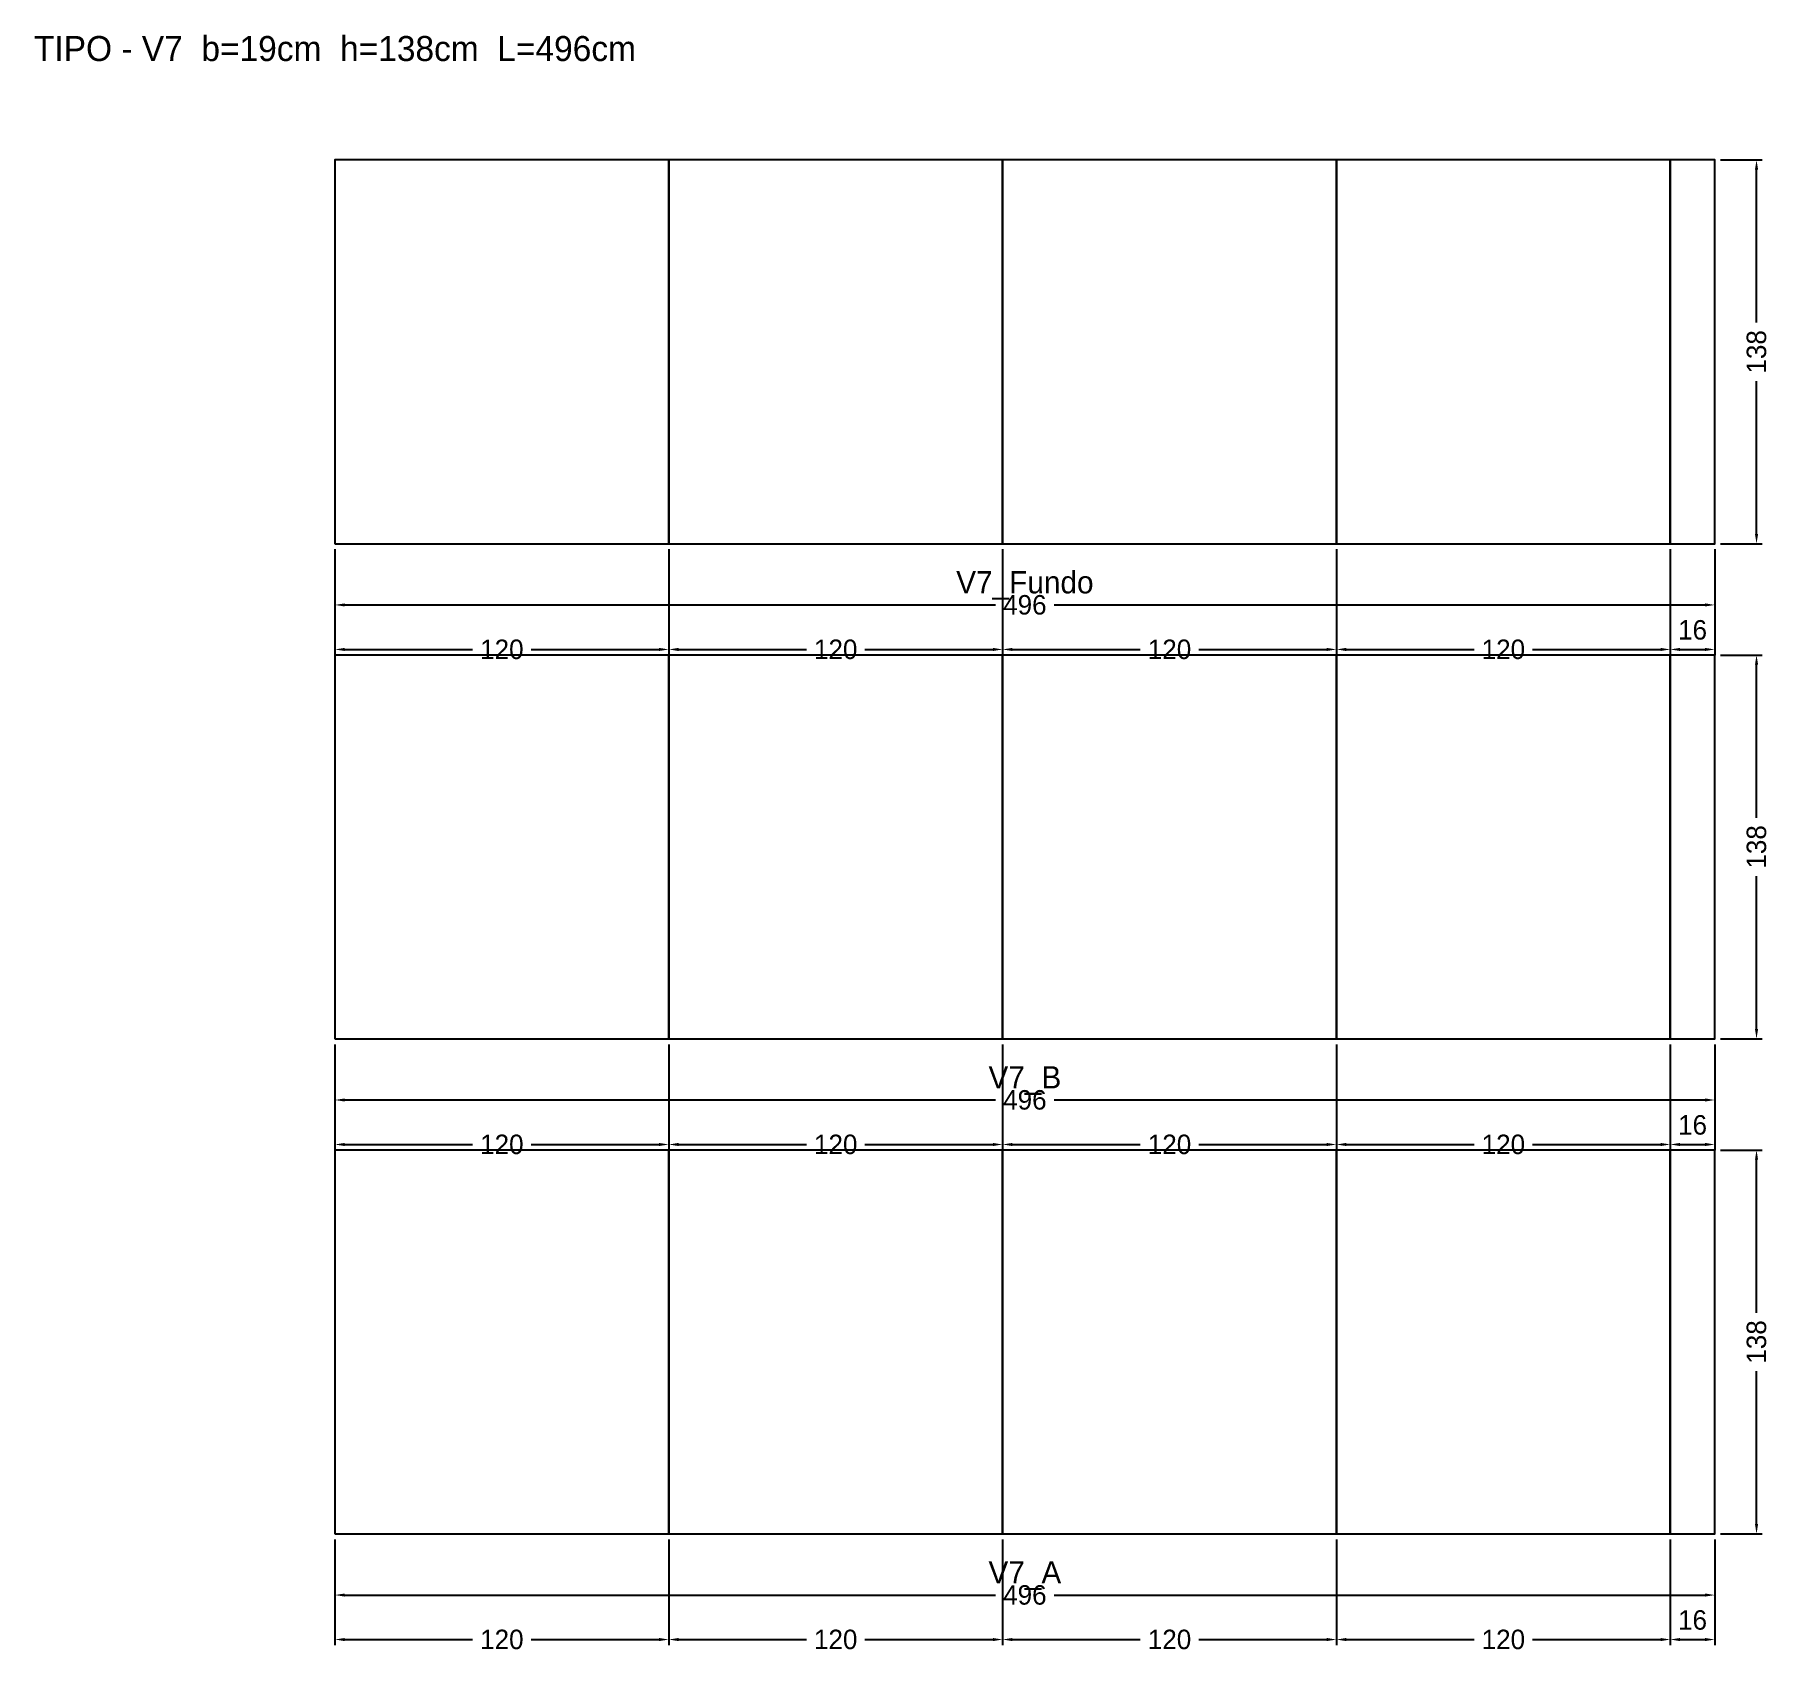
# Model space of a CAD drawing. Header units: metres. Extents: x -108 to 516, y -43 to 539.
import ezdxf

# ---------------------------------------------------------------- set-up
doc = ezdxf.new("R2010")
doc.units = ezdxf.units.M
for name, color, linetype in [('COTA', 3, 'Continuous'), ('NOMENCLATURA', 2, 'Continuous'), ('Paineis', 7, 'Continuous'), ('Texto Secao', 2, 'Continuous')]:
    doc.layers.add(name, color=color, linetype=linetype)
doc.dimstyles.new('COTA_VIG', dxfattribs={"dimtxt": 7, "dimasz": 3.5, "dimexe": 2, "dimexo": 2, "dimgap": 1.5, "dimtad": 1, "dimdec": 1, "dimcen": 2.5, "dimclrd": 3, "dimclre": 3, "dimclrt": 3, "dimazin": 3, "dimtfac": 1, "dimtmove": 0, "dimatfit": 3})

# ---------------------------------------------------------------- blocks, each defined once
blk = doc.blocks.new('_CLOSEDFILLED')
at = {"color": 0, "linetype": 'BYBLOCK'}
blk.add_solid([(-1, 0.16), (0, 0), (-1, -0.16)], dxfattribs=at)
blk = doc.blocks.new('*D1')
at = {"color": 3}
for p, q in [((0, -2), (0, -24)), ((496, -2), (496, -24)), ((3.5, -22), (237.5, -22)), ((258.5, -22), (492.5, -22))]:
    blk.add_line(p, q, dxfattribs=at)
at = {"layer": 'Defpoints'}
for p in [(0, 0), (496, 0), (0, -22)]:
    blk.add_point(p, dxfattribs=at)
at = {"layer": 'COTA', "color": 3, "xscale": 3.5, "yscale": 3.5, "rotation": 180}
blk.add_blockref('_CLOSEDFILLED', (0, -22), dxfattribs=at)
at = {"layer": 'COTA', "color": 3, "xscale": 3.5, "yscale": 3.5}
blk.add_blockref('_CLOSEDFILLED', (496, -22), dxfattribs=at)
at = {"layer": 'COTA', "color": 3, "insert": (248, -22), "char_height": 7, "attachment_point": 5}
blk.add_mtext('496', dxfattribs=at)
blk = doc.blocks.new('*D2')
at = {"color": 3}
for p, q in [((0, -2), (0, -40)), ((120, -2), (120, -40)), ((3.5, -38), (49.5, -38)), ((70.5, -38), (116.5, -38))]:
    blk.add_line(p, q, dxfattribs=at)
at = {"layer": 'Defpoints'}
for p in [(0, 0), (120, 0), (0, -38)]:
    blk.add_point(p, dxfattribs=at)
at = {"layer": 'COTA', "color": 3, "xscale": 3.5, "yscale": 3.5, "rotation": 180}
blk.add_blockref('_CLOSEDFILLED', (0, -38), dxfattribs=at)
at = {"layer": 'COTA', "color": 3, "xscale": 3.5, "yscale": 3.5}
blk.add_blockref('_CLOSEDFILLED', (120, -38), dxfattribs=at)
at = {"layer": 'COTA', "color": 3, "insert": (60, -38), "char_height": 7, "attachment_point": 5}
blk.add_mtext('120', dxfattribs=at)
blk = doc.blocks.new('*D3')
at = {"color": 3}
for p, q in [((120, -2), (120, -40)), ((240, -2), (240, -40)), ((123.5, -38), (169.5, -38)), ((190.5, -38), (236.5, -38))]:
    blk.add_line(p, q, dxfattribs=at)
at = {"layer": 'Defpoints'}
for p in [(120, 0), (240, 0), (120, -38)]:
    blk.add_point(p, dxfattribs=at)
at = {"layer": 'COTA', "color": 3, "xscale": 3.5, "yscale": 3.5, "rotation": 180}
blk.add_blockref('_CLOSEDFILLED', (120, -38), dxfattribs=at)
at = {"layer": 'COTA', "color": 3, "xscale": 3.5, "yscale": 3.5}
blk.add_blockref('_CLOSEDFILLED', (240, -38), dxfattribs=at)
at = {"layer": 'COTA', "color": 3, "insert": (180, -38), "char_height": 7, "attachment_point": 5}
blk.add_mtext('120', dxfattribs=at)
blk = doc.blocks.new('*D4')
at = {"color": 3}
for p, q in [((240, -2), (240, -40)), ((360, -2), (360, -40)), ((243.5, -38), (289.5, -38)), ((310.5, -38), (356.5, -38))]:
    blk.add_line(p, q, dxfattribs=at)
at = {"layer": 'Defpoints'}
for p in [(240, 0), (360, 0), (240, -38)]:
    blk.add_point(p, dxfattribs=at)
at = {"layer": 'COTA', "color": 3, "xscale": 3.5, "yscale": 3.5, "rotation": 180}
blk.add_blockref('_CLOSEDFILLED', (240, -38), dxfattribs=at)
at = {"layer": 'COTA', "color": 3, "xscale": 3.5, "yscale": 3.5}
blk.add_blockref('_CLOSEDFILLED', (360, -38), dxfattribs=at)
at = {"layer": 'COTA', "color": 3, "insert": (300, -38), "char_height": 7, "attachment_point": 5}
blk.add_mtext('120', dxfattribs=at)
blk = doc.blocks.new('*D5')
at = {"color": 3}
for p, q in [((360, -2), (360, -40)), ((480, -2), (480, -40)), ((363.5, -38), (409.5, -38)), ((430.5, -38), (476.5, -38))]:
    blk.add_line(p, q, dxfattribs=at)
at = {"layer": 'Defpoints'}
for p in [(360, 0), (480, 0), (360, -38)]:
    blk.add_point(p, dxfattribs=at)
at = {"layer": 'COTA', "color": 3, "xscale": 3.5, "yscale": 3.5, "rotation": 180}
blk.add_blockref('_CLOSEDFILLED', (360, -38), dxfattribs=at)
at = {"layer": 'COTA', "color": 3, "xscale": 3.5, "yscale": 3.5}
blk.add_blockref('_CLOSEDFILLED', (480, -38), dxfattribs=at)
at = {"layer": 'COTA', "color": 3, "insert": (420, -38), "char_height": 7, "attachment_point": 5}
blk.add_mtext('120', dxfattribs=at)
blk = doc.blocks.new('*D6')
at = {"color": 3}
for p, q in [((480, -2), (480, -40)), ((496, -2), (496, -40)), ((483.5, -38), (492.5, -38))]:
    blk.add_line(p, q, dxfattribs=at)
at = {"layer": 'Defpoints'}
for p in [(480, 0), (496, 0), (480, -38)]:
    blk.add_point(p, dxfattribs=at)
at = {"layer": 'COTA', "color": 3, "xscale": 3.5, "yscale": 3.5, "rotation": 180}
blk.add_blockref('_CLOSEDFILLED', (480, -38), dxfattribs=at)
at = {"layer": 'COTA', "color": 3, "xscale": 3.5, "yscale": 3.5}
blk.add_blockref('_CLOSEDFILLED', (496, -38), dxfattribs=at)
at = {"layer": 'COTA', "color": 3, "insert": (488, -31), "char_height": 7, "attachment_point": 5}
blk.add_mtext('16', dxfattribs=at)
blk = doc.blocks.new('*D7')
at = {"color": 3}
for p, q in [((498, 138), (513, 138)), ((511, 79.5), (511, 134.5)), ((511, 3.5), (511, 58.5)), ((498, 0), (513, 0))]:
    blk.add_line(p, q, dxfattribs=at)
at = {"layer": 'Defpoints'}
for p in [(496, 138), (496, 0), (511, 0)]:
    blk.add_point(p, dxfattribs=at)
at = {"layer": 'COTA', "color": 3, "xscale": 3.5, "yscale": 3.5}
for p, rotation in [((511, 138), 90), ((511, 0), 270)]:
    blk.add_blockref('_CLOSEDFILLED', p, dxfattribs=dict(at, rotation=rotation))
at = {"layer": 'COTA', "color": 3, "insert": (511, 69), "char_height": 7, "attachment_point": 5, "rotation": 90}
blk.add_mtext('138', dxfattribs=at)
blk = doc.blocks.new('*D8')
at = {"color": 3}
for p, q in [((0, 176), (0, 154)), ((496, 176), (496, 154)), ((3.5, 156), (237.5, 156)), ((258.5, 156), (492.5, 156))]:
    blk.add_line(p, q, dxfattribs=at)
at = {"layer": 'Defpoints'}
for p in [(0, 178), (496, 178), (0, 156)]:
    blk.add_point(p, dxfattribs=at)
at = {"layer": 'COTA', "color": 3, "xscale": 3.5, "yscale": 3.5, "rotation": 180}
blk.add_blockref('_CLOSEDFILLED', (0, 156), dxfattribs=at)
at = {"layer": 'COTA', "color": 3, "xscale": 3.5, "yscale": 3.5}
blk.add_blockref('_CLOSEDFILLED', (496, 156), dxfattribs=at)
at = {"layer": 'COTA', "color": 3, "insert": (248, 156), "char_height": 7, "attachment_point": 5}
blk.add_mtext('496', dxfattribs=at)
blk = doc.blocks.new('*D9')
at = {"color": 3}
for p, q in [((0, 176), (0, 138)), ((120, 176), (120, 138)), ((3.5, 140), (49.5, 140)), ((70.5, 140), (116.5, 140))]:
    blk.add_line(p, q, dxfattribs=at)
at = {"layer": 'Defpoints'}
for p in [(0, 178), (120, 178), (0, 140)]:
    blk.add_point(p, dxfattribs=at)
at = {"layer": 'COTA', "color": 3, "xscale": 3.5, "yscale": 3.5, "rotation": 180}
blk.add_blockref('_CLOSEDFILLED', (0, 140), dxfattribs=at)
at = {"layer": 'COTA', "color": 3, "xscale": 3.5, "yscale": 3.5}
blk.add_blockref('_CLOSEDFILLED', (120, 140), dxfattribs=at)
at = {"layer": 'COTA', "color": 3, "insert": (60, 140), "char_height": 7, "attachment_point": 5}
blk.add_mtext('120', dxfattribs=at)
blk = doc.blocks.new('*D10')
at = {"color": 3}
for p, q in [((120, 176), (120, 138)), ((240, 176), (240, 138)), ((123.5, 140), (169.5, 140)), ((190.5, 140), (236.5, 140))]:
    blk.add_line(p, q, dxfattribs=at)
at = {"layer": 'Defpoints'}
for p in [(120, 178), (240, 178), (120, 140)]:
    blk.add_point(p, dxfattribs=at)
at = {"layer": 'COTA', "color": 3, "xscale": 3.5, "yscale": 3.5, "rotation": 180}
blk.add_blockref('_CLOSEDFILLED', (120, 140), dxfattribs=at)
at = {"layer": 'COTA', "color": 3, "xscale": 3.5, "yscale": 3.5}
blk.add_blockref('_CLOSEDFILLED', (240, 140), dxfattribs=at)
at = {"layer": 'COTA', "color": 3, "insert": (180, 140), "char_height": 7, "attachment_point": 5}
blk.add_mtext('120', dxfattribs=at)
blk = doc.blocks.new('*D11')
at = {"color": 3}
for p, q in [((240, 176), (240, 138)), ((360, 176), (360, 138)), ((243.5, 140), (289.5, 140)), ((310.5, 140), (356.5, 140))]:
    blk.add_line(p, q, dxfattribs=at)
at = {"layer": 'Defpoints'}
for p in [(240, 178), (360, 178), (240, 140)]:
    blk.add_point(p, dxfattribs=at)
at = {"layer": 'COTA', "color": 3, "xscale": 3.5, "yscale": 3.5, "rotation": 180}
blk.add_blockref('_CLOSEDFILLED', (240, 140), dxfattribs=at)
at = {"layer": 'COTA', "color": 3, "xscale": 3.5, "yscale": 3.5}
blk.add_blockref('_CLOSEDFILLED', (360, 140), dxfattribs=at)
at = {"layer": 'COTA', "color": 3, "insert": (300, 140), "char_height": 7, "attachment_point": 5}
blk.add_mtext('120', dxfattribs=at)
blk = doc.blocks.new('*D12')
at = {"color": 3}
for p, q in [((360, 176), (360, 138)), ((480, 176), (480, 138)), ((363.5, 140), (409.5, 140)), ((430.5, 140), (476.5, 140))]:
    blk.add_line(p, q, dxfattribs=at)
at = {"layer": 'Defpoints'}
for p in [(360, 178), (480, 178), (360, 140)]:
    blk.add_point(p, dxfattribs=at)
at = {"layer": 'COTA', "color": 3, "xscale": 3.5, "yscale": 3.5, "rotation": 180}
blk.add_blockref('_CLOSEDFILLED', (360, 140), dxfattribs=at)
at = {"layer": 'COTA', "color": 3, "xscale": 3.5, "yscale": 3.5}
blk.add_blockref('_CLOSEDFILLED', (480, 140), dxfattribs=at)
at = {"layer": 'COTA', "color": 3, "insert": (420, 140), "char_height": 7, "attachment_point": 5}
blk.add_mtext('120', dxfattribs=at)
blk = doc.blocks.new('*D13')
at = {"color": 3}
for p, q in [((480, 176), (480, 138)), ((496, 176), (496, 138)), ((483.5, 140), (492.5, 140))]:
    blk.add_line(p, q, dxfattribs=at)
at = {"layer": 'Defpoints'}
for p in [(480, 178), (496, 178), (480, 140)]:
    blk.add_point(p, dxfattribs=at)
at = {"layer": 'COTA', "color": 3, "xscale": 3.5, "yscale": 3.5, "rotation": 180}
blk.add_blockref('_CLOSEDFILLED', (480, 140), dxfattribs=at)
at = {"layer": 'COTA', "color": 3, "xscale": 3.5, "yscale": 3.5}
blk.add_blockref('_CLOSEDFILLED', (496, 140), dxfattribs=at)
at = {"layer": 'COTA', "color": 3, "insert": (488, 147), "char_height": 7, "attachment_point": 5}
blk.add_mtext('16', dxfattribs=at)
blk = doc.blocks.new('*D14')
at = {"color": 3}
for p, q in [((498, 316), (513, 316)), ((511, 257.5), (511, 312.5)), ((511, 181.5), (511, 236.5)), ((498, 178), (513, 178))]:
    blk.add_line(p, q, dxfattribs=at)
at = {"layer": 'Defpoints'}
for p in [(496, 316), (496, 178), (511, 178)]:
    blk.add_point(p, dxfattribs=at)
at = {"layer": 'COTA', "color": 3, "xscale": 3.5, "yscale": 3.5}
for p, rotation in [((511, 316), 90), ((511, 178), 270)]:
    blk.add_blockref('_CLOSEDFILLED', p, dxfattribs=dict(at, rotation=rotation))
at = {"layer": 'COTA', "color": 3, "insert": (511, 247), "char_height": 7, "attachment_point": 5, "rotation": 90}
blk.add_mtext('138', dxfattribs=at)
blk = doc.blocks.new('*D15')
at = {"color": 3}
for p, q in [((0, 354), (0, 332)), ((496, 354), (496, 332)), ((3.5, 334), (237.5, 334)), ((258.5, 334), (492.5, 334))]:
    blk.add_line(p, q, dxfattribs=at)
at = {"layer": 'Defpoints'}
for p in [(0, 356), (496, 356), (0, 334)]:
    blk.add_point(p, dxfattribs=at)
at = {"layer": 'COTA', "color": 3, "xscale": 3.5, "yscale": 3.5, "rotation": 180}
blk.add_blockref('_CLOSEDFILLED', (0, 334), dxfattribs=at)
at = {"layer": 'COTA', "color": 3, "xscale": 3.5, "yscale": 3.5}
blk.add_blockref('_CLOSEDFILLED', (496, 334), dxfattribs=at)
at = {"layer": 'COTA', "color": 3, "insert": (248, 334), "char_height": 7, "attachment_point": 5}
blk.add_mtext('496', dxfattribs=at)
blk = doc.blocks.new('*D16')
at = {"color": 3}
for p, q in [((0, 354), (0, 316)), ((120, 354), (120, 316)), ((3.5, 318), (49.5, 318)), ((70.5, 318), (116.5, 318))]:
    blk.add_line(p, q, dxfattribs=at)
at = {"layer": 'Defpoints'}
for p in [(0, 356), (120, 356), (0, 318)]:
    blk.add_point(p, dxfattribs=at)
at = {"layer": 'COTA', "color": 3, "xscale": 3.5, "yscale": 3.5, "rotation": 180}
blk.add_blockref('_CLOSEDFILLED', (0, 318), dxfattribs=at)
at = {"layer": 'COTA', "color": 3, "xscale": 3.5, "yscale": 3.5}
blk.add_blockref('_CLOSEDFILLED', (120, 318), dxfattribs=at)
at = {"layer": 'COTA', "color": 3, "insert": (60, 318), "char_height": 7, "attachment_point": 5}
blk.add_mtext('120', dxfattribs=at)
blk = doc.blocks.new('*D17')
at = {"color": 3}
for p, q in [((120, 354), (120, 316)), ((240, 354), (240, 316)), ((123.5, 318), (169.5, 318)), ((190.5, 318), (236.5, 318))]:
    blk.add_line(p, q, dxfattribs=at)
at = {"layer": 'Defpoints'}
for p in [(120, 356), (240, 356), (120, 318)]:
    blk.add_point(p, dxfattribs=at)
at = {"layer": 'COTA', "color": 3, "xscale": 3.5, "yscale": 3.5, "rotation": 180}
blk.add_blockref('_CLOSEDFILLED', (120, 318), dxfattribs=at)
at = {"layer": 'COTA', "color": 3, "xscale": 3.5, "yscale": 3.5}
blk.add_blockref('_CLOSEDFILLED', (240, 318), dxfattribs=at)
at = {"layer": 'COTA', "color": 3, "insert": (180, 318), "char_height": 7, "attachment_point": 5}
blk.add_mtext('120', dxfattribs=at)
blk = doc.blocks.new('*D18')
at = {"color": 3}
for p, q in [((240, 354), (240, 316)), ((360, 354), (360, 316)), ((243.5, 318), (289.5, 318)), ((310.5, 318), (356.5, 318))]:
    blk.add_line(p, q, dxfattribs=at)
at = {"layer": 'Defpoints'}
for p in [(240, 356), (360, 356), (240, 318)]:
    blk.add_point(p, dxfattribs=at)
at = {"layer": 'COTA', "color": 3, "xscale": 3.5, "yscale": 3.5, "rotation": 180}
blk.add_blockref('_CLOSEDFILLED', (240, 318), dxfattribs=at)
at = {"layer": 'COTA', "color": 3, "xscale": 3.5, "yscale": 3.5}
blk.add_blockref('_CLOSEDFILLED', (360, 318), dxfattribs=at)
at = {"layer": 'COTA', "color": 3, "insert": (300, 318), "char_height": 7, "attachment_point": 5}
blk.add_mtext('120', dxfattribs=at)
blk = doc.blocks.new('*D19')
at = {"color": 3}
for p, q in [((360, 354), (360, 316)), ((480, 354), (480, 316)), ((363.5, 318), (409.5, 318)), ((430.5, 318), (476.5, 318))]:
    blk.add_line(p, q, dxfattribs=at)
at = {"layer": 'Defpoints'}
for p in [(360, 356), (480, 356), (360, 318)]:
    blk.add_point(p, dxfattribs=at)
at = {"layer": 'COTA', "color": 3, "xscale": 3.5, "yscale": 3.5, "rotation": 180}
blk.add_blockref('_CLOSEDFILLED', (360, 318), dxfattribs=at)
at = {"layer": 'COTA', "color": 3, "xscale": 3.5, "yscale": 3.5}
blk.add_blockref('_CLOSEDFILLED', (480, 318), dxfattribs=at)
at = {"layer": 'COTA', "color": 3, "insert": (420, 318), "char_height": 7, "attachment_point": 5}
blk.add_mtext('120', dxfattribs=at)
blk = doc.blocks.new('*D20')
at = {"color": 3}
for p, q in [((480, 354), (480, 316)), ((496, 354), (496, 316)), ((483.5, 318), (492.5, 318))]:
    blk.add_line(p, q, dxfattribs=at)
at = {"layer": 'Defpoints'}
for p in [(480, 356), (496, 356), (480, 318)]:
    blk.add_point(p, dxfattribs=at)
at = {"layer": 'COTA', "color": 3, "xscale": 3.5, "yscale": 3.5, "rotation": 180}
blk.add_blockref('_CLOSEDFILLED', (480, 318), dxfattribs=at)
at = {"layer": 'COTA', "color": 3, "xscale": 3.5, "yscale": 3.5}
blk.add_blockref('_CLOSEDFILLED', (496, 318), dxfattribs=at)
at = {"layer": 'COTA', "color": 3, "insert": (488, 325), "char_height": 7, "attachment_point": 5}
blk.add_mtext('16', dxfattribs=at)
blk = doc.blocks.new('*D21')
at = {"color": 3}
for p, q in [((498, 494), (513, 494)), ((511, 435.5), (511, 490.5)), ((511, 359.5), (511, 414.5)), ((498, 356), (513, 356))]:
    blk.add_line(p, q, dxfattribs=at)
at = {"layer": 'Defpoints'}
for p in [(496, 494), (496, 356), (511, 356)]:
    blk.add_point(p, dxfattribs=at)
at = {"layer": 'COTA', "color": 3, "xscale": 3.5, "yscale": 3.5}
for p, rotation in [((511, 494), 90), ((511, 356), 270)]:
    blk.add_blockref('_CLOSEDFILLED', p, dxfattribs=dict(at, rotation=rotation))
at = {"layer": 'COTA', "color": 3, "insert": (511, 425), "char_height": 7, "attachment_point": 5, "rotation": 90}
blk.add_mtext('138', dxfattribs=at)

msp = doc.modelspace()

# ---------------------------------------------------------------- linework, layer by layer
at = {"layer": 'Paineis'}
for points in [[(0, 356), (120, 356), (120, 494), (0, 494)], [(120, 356), (240, 356), (240, 494), (120, 494)], [(240, 356), (360, 356), (360, 494), (240, 494)], [(360, 356), (480, 356), (480, 494), (360, 494)], [(480, 356), (496, 356), (496, 494), (480, 494)], [(0, 178), (120, 178), (120, 316), (0, 316)], [(120, 178), (240, 178), (240, 316), (120, 316)], [(240, 178), (360, 178), (360, 316), (240, 316)], [(360, 178), (480, 178), (480, 316), (360, 316)], [(480, 178), (496, 178), (496, 316), (480, 316)], [(0, 0), (120, 0), (120, 138), (0, 138)], [(120, 0), (240, 0), (240, 138), (120, 138)], [(240, 0), (360, 0), (360, 138), (240, 138)], [(360, 0), (480, 0), (480, 138), (360, 138)], [(480, 0), (496, 0), (496, 138), (480, 138)]]:
    msp.add_lwpolyline(points, close=True, dxfattribs=at)

# ---------------------------------------------------------------- texts
at = {"layer": 'NOMENCLATURA', "insert": (0, 534), "char_height": 9, "width": 516, "attachment_point": 5}
msp.add_mtext('TIPO - V7  b=19cm  h=138cm  L=496cm', dxfattribs=at)
at = {"layer": 'Texto Secao', "char_height": 8, "width": 516, "attachment_point": 5}
for s, insert in [('V7_Fundo', (248, 341)), ('V7_B', (248, 163)), ('V7_A', (248, -15))]:
    msp.add_mtext(s, dxfattribs=dict(at, insert=insert))

# ---------------------------------------------------------------- dimensions: what is measured, and where the dimension line sits
at = {"layer": 'COTA'}
for base, p1, p2, picture, middle in [((511, 356), (496, 356), (496, 494), '*D21', (511, 425)), ((511, 178), (496, 178), (496, 316), '*D14', (511, 247)), ((511, 0), (496, 0), (496, 138), '*D7', (511, 69))]:
    dim = msp.add_linear_dim(base=base, p1=p1, p2=p2, angle=90, dimstyle='COTA_VIG', dxfattribs=at)
    dim.commit()
    dim.dimension.update_dxf_attribs({"geometry": picture, "text_midpoint": middle})
for base, p1, p2, picture, middle in [((0, 334), (0, 356), (496, 356), '*D15', (248, 334)), ((0, 318), (0, 356), (120, 356), '*D16', (60, 318)), ((120, 318), (120, 356), (240, 356), '*D17', (180, 318)), ((240, 318), (240, 356), (360, 356), '*D18', (300, 318)), ((360, 318), (360, 356), (480, 356), '*D19', (420, 318)), ((480, 318), (480, 356), (496, 356), '*D20', (488, 325)), ((0, 156), (0, 178), (496, 178), '*D8', (248, 156)), ((0, 140), (0, 178), (120, 178), '*D9', (60, 140)), ((120, 140), (120, 178), (240, 178), '*D10', (180, 140)), ((240, 140), (240, 178), (360, 178), '*D11', (300, 140)), ((360, 140), (360, 178), (480, 178), '*D12', (420, 140)), ((480, 140), (480, 178), (496, 178), '*D13', (488, 147)), ((0, -22), (0, 0), (496, 0), '*D1', (248, -22)), ((0, -38), (0, 0), (120, 0), '*D2', (60, -38)), ((120, -38), (120, 0), (240, 0), '*D3', (180, -38)), ((240, -38), (240, 0), (360, 0), '*D4', (300, -38)), ((360, -38), (360, 0), (480, 0), '*D5', (420, -38)), ((480, -38), (480, 0), (496, 0), '*D6', (488, -31))]:
    dim = msp.add_linear_dim(base=base, p1=p1, p2=p2, dimstyle='COTA_VIG', dxfattribs=at)
    dim.commit()
    dim.dimension.update_dxf_attribs({"geometry": picture, "text_midpoint": middle})

doc.saveas('drawing.dxf')
